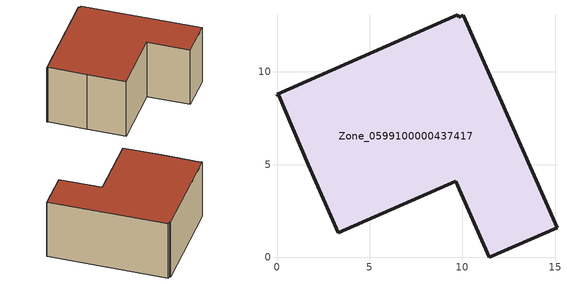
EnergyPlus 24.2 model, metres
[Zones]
Zone_0599100000437417
 floor ground (C_G): 9.64,4.12 3.3,1.32 1.67,5 0.08,8.75 0.03,8.73 0,8.79 9.74,13.09 9.81,12.94 10.05,13.05 15.1,1.61 11.46,0 z0
 wall outside (C_F): 9.74,13.09 0,8.79 0.03,8.73 0.08,8.75 1.67,5 3.3,1.32 9.64,4.12 11.46,0 15.1,1.61 10.05,13.05 9.81,12.94 9.74,13.09 z0:6.61
 roof outside (C_R): 0.03,8.73 0.08,8.75 1.67,5 3.3,1.32 9.64,4.12 11.46,0 15.1,1.61 10.05,13.05 9.81,12.94 9.74,13.09 0,8.79 z6.61
[BUILDING]
Pand.0599100000437417: North Axis=0; Terrain=City; Loads Convergence Tolerance Value=0.04; Temperature Convergence Tolerance Value=0.4; Solar Distribution=FullExterior; Maximum Number of Warmup Days=25; Minimum Number of Warmup Days=1
[Site:Location]
Rotterdam.The.Hague.AP_ZH_NLD Design_Conditions: Latitude=51.96; Longitude=4.45; Time Zone=1; Elevation=-4.5
[SITE:GROUNDTEMPERATURE:BUILDINGSURFACE]
18, 18, 18, 18, 18, 18, 18, 18, 18, 18, 18, 18
[MATERIAL] Thermal Absorptance=0.9; Solar Absorptance=0.7; Visible Absorptance=0.7
Name | Roughness | Thickness | Conductivity | Density | Specific Heat
G.D.2006-2014 | MediumSmooth | 0.15 | 0.06 | 540 | 1210
F.D.2006-2014 | Rough | 0.3 | 0.12 | 1920 | 840
R.D.2006-2014 | MediumRough | 0.2 | 0.08 | 1500 | 1000
[CONSTRUCTION]
C_G: G.D.2006-2014
C_F: F.D.2006-2014
C_R: R.D.2006-2014
[ZONE]
Zone_0599100000437417: Type=1; Multiplier=1; Ceiling Height=Autocalculate; Volume=Autocalculate; Floor Area=autocalculate; Part of Total Floor Area=Yes
[ZONEINFILTRATION:DESIGNFLOWRATE]
Infil_Zone_0599100000437417: Zone or ZoneList or Space or SpaceList=Zone_0599100000437417; Schedule=AlwaysOn; Design Flow Rate Calculation Method=Flow/Area; Flow Rate per Floor Area=0.0021; Constant Term Coefficient=1; Temperature Term Coefficient=0; Velocity Term Coefficient=0; Velocity Squared Term Coefficient=0
[HVACTEMPLATE:ZONE:IDEALLOADSAIRSYSTEM]
Zone_0599100000437417: Maximum Heating Supply Air Temperature=50; Minimum Cooling Supply Air Temperature=13; Maximum Heating Supply Air Humidity Ratio=0.0156; Minimum Cooling Supply Air Humidity Ratio=0.0077; Heating Limit=NoLimit; Cooling Limit=NoLimit; Dehumidification Control Type=ConstantSensibleHeatRatio; Cooling Sensible Heat Ratio=0.7; Dehumidification Setpoint=60; Humidification Control Type=None; Humidification Setpoint=30; Outdoor Air Method=None; Outdoor Air Flow Rate per Person=0.00944; Outdoor Air Flow Rate per Zone Floor Area=0; Outdoor Air Flow Rate per Zone=0; Demand Controlled Ventilation Type=None; Outdoor Air Economizer Type=NoEconomizer; Heat Recovery Type=None; Sensible Heat Recovery Effectiveness=0.7; Latent Heat Recovery Effectiveness=0.65
[ZONECONTROL:THERMOSTAT]
ThermostatControl_Zone_0599100000437417: Zone or ZoneList=Zone_0599100000437417; Control Type Schedule=DualSetpointControlType; Control 1=Thermostat_Zone_0599100000437417; Temperature Difference Between Cutout And Setpoint=0
[THERMOSTATSETPOINT:DUALSETPOINT]
Thermostat_Zone_0599100000437417: Heating Setpoint Temperature Schedule=HeatingSetpoint_Zone_0599100000437417; Cooling Setpoint Temperature Schedule=CoolingSetpoint_Zone_0599100000437417
[SCHEDULE:COMPACT]
HeatingSetpoint_Zone_0599100000437417: Through: 12/31, For: AllDays, Until: 24:00, 21
CoolingSetpoint_Zone_0599100000437417: Through: 12/31, For: AllDays, Until: 24:00, 24
DualSetpointControlType: Through: 12/31, For: AllDays, Until: 24:00, 4
AlwaysOn: Through: 12/31, For: AllDays, Until: 24:00, 1
